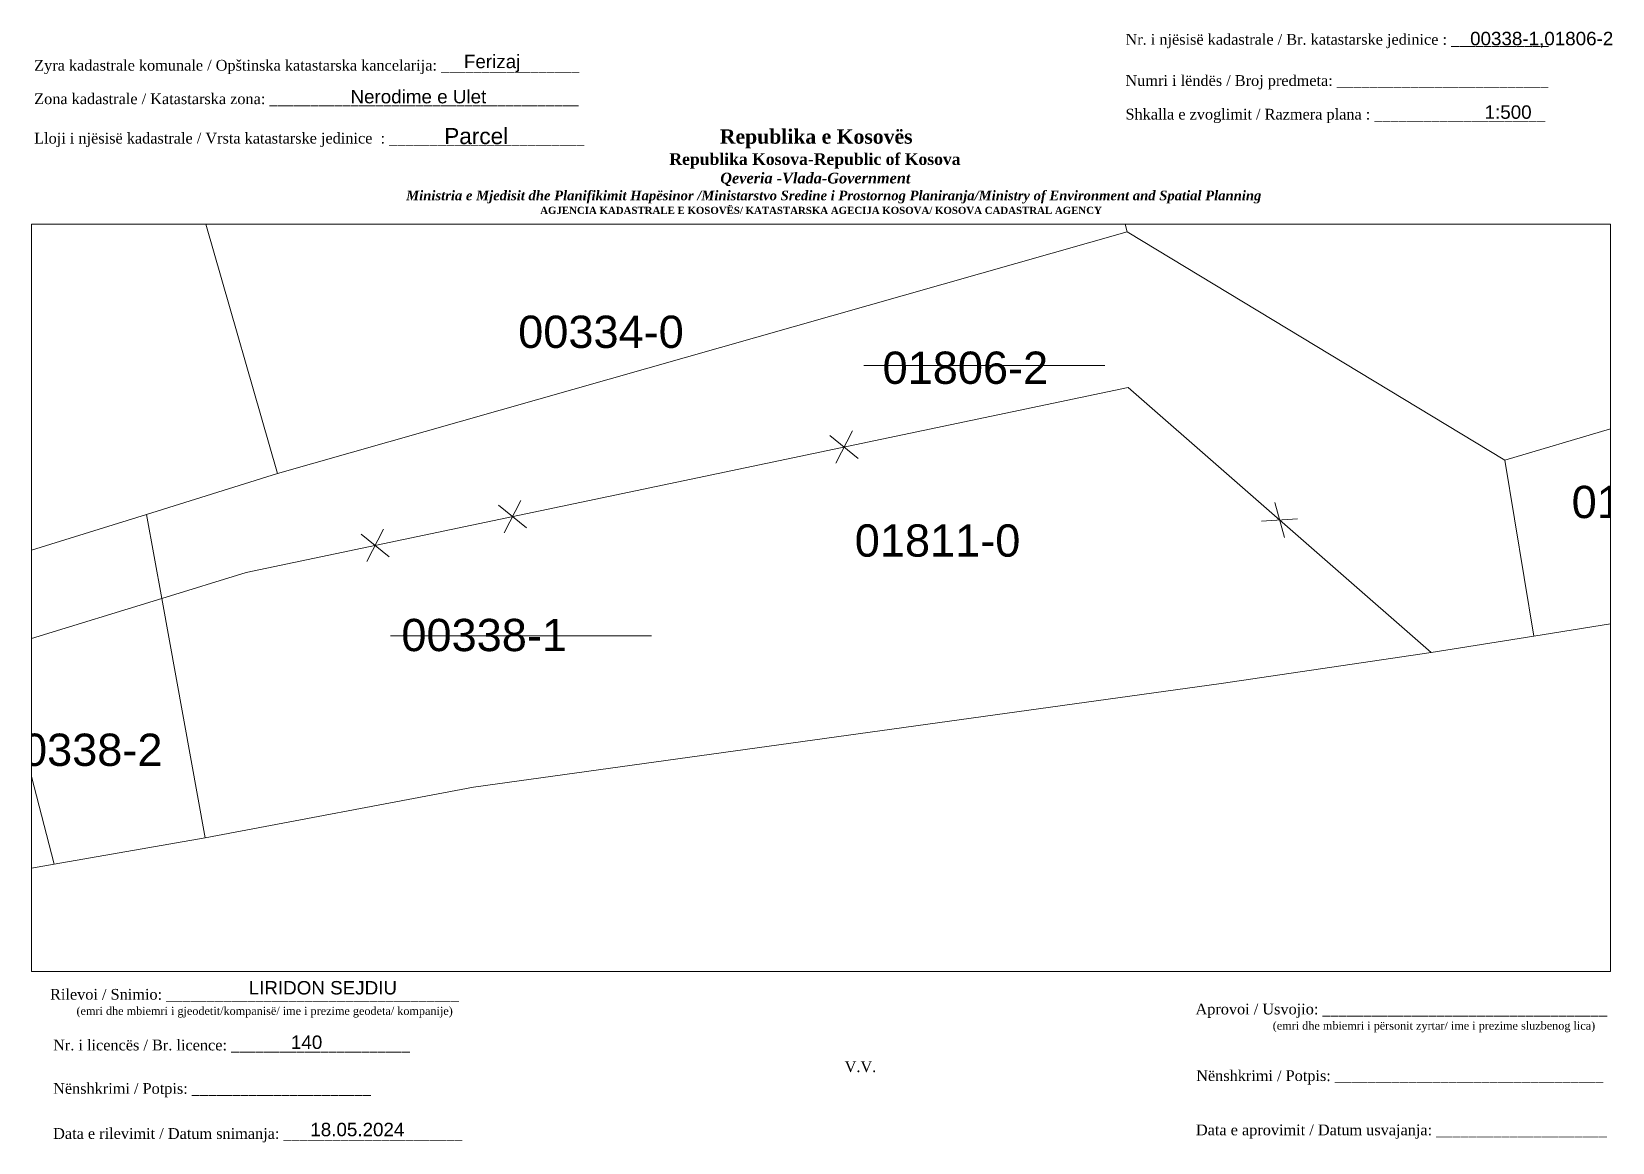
# Paper-space layout '343' of a CAD drawing. Header units: metres, sheet in millimetres. Extents: x 1 to 295, y 2 to 208.
# The model-space entities are those that its viewports show. They can reach past a viewport. Long polylines and large blocks are cut down to what shows.
import ezdxf

# ---------------------------------------------------------------- set-up
doc = ezdxf.new("R2010")
doc.units = ezdxf.units.M
doc.layers.get('0').update_dxf_attribs({"lineweight": 0})
for name, color, linetype, lineweight in [('Korniza e jashtme', 7, 'Continuous', 0), ('Nr Parceles Baze', 7, 'Continuous', 0), ('Nr-Kojshi', 251, 'Continuous', 0), ('Parc-Kojshi', 251, 'Continuous', 0), ('Parc-Re', 1, 'Continuous', 0), ('Parcela Baze', 7, 'Continuous', 0), ('sip', 1, 'Continuous', 0)]:
    doc.layers.add(name, color=color, linetype=linetype, lineweight=lineweight)
doc.styles.get("Standard").update_dxf_attribs({"font": 'arial.ttf'})

msp = doc.modelspace()

# ---------------------------------------------------------------- linework, layer by layer
at = {"layer": 'Parc-Kojshi', "flags": 128}
for points in [[(7508968.007, 4692387.501), (7508978.766, 4692349.512), (7508939.305, 4692338.284), (7508933.036, 4692360.074), (7508931.027, 4692383.743), (7508968.007, 4692387.501)], [(7508899.146, 4692375.724), (7508912.607, 4692381.133), (7508931.027, 4692383.743), (7508933.036, 4692360.074), (7508939.305, 4692338.284), (7508933.221, 4692336.385), (7508925.085, 4692333.845), (7508910.705, 4692330.176), (7508904.46, 4692354.559), (7508899.926, 4692372.264), (7508899.146, 4692375.724)], [(7508997.648, 4692330.729), (7508996.295, 4692338.902), (7509020.456, 4692346.07), (7509033.286, 4692350.25), (7509039.201, 4692354.093), (7509043.068, 4692356.605), (7509044.819, 4692353.909), (7509033.966, 4692346.65), (7509025.366, 4692344.432), (7509025.943, 4692342.143), (7509035.836, 4692344.64), (7509039.292, 4692346.811), (7509040.104, 4692344.541), (7509036.132, 4692342.023), (7509004.824, 4692331.867), (7508997.648, 4692330.729)], [(7508978.805, 4692342.282), (7508992.873, 4692329.968), (7508983.125, 4692328.523), (7508948.405, 4692323.715), (7508935.95, 4692321.35), (7508933.93, 4692332.48), (7508937.845, 4692333.684), (7508978.805, 4692342.282)], [(7508933.221, 4692336.385), (7508933.93, 4692332.48), (7508926.36, 4692330.15), (7508915.29, 4692326.73), (7508905.535, 4692323.196), (7508902.545, 4692332.766), (7508910.705, 4692330.176), (7508925.085, 4692333.845), (7508933.221, 4692336.385)], [(7508933.93, 4692332.48), (7508935.95, 4692321.35), (7508928.93, 4692320.14), (7508926.36, 4692330.15), (7508933.93, 4692332.48)], [(7508928.93, 4692320.14), (7508916.48, 4692317.85), (7508915.29, 4692326.73), (7508926.36, 4692330.15), (7508928.93, 4692320.14)]]:
    msp.add_lwpolyline(points, dxfattribs=at)
at = {"layer": 'Parc-Re', "flags": 128}
msp.add_lwpolyline([(7508933.93, 4692332.48), (7508933.221, 4692336.385), (7508939.305, 4692338.284), (7508978.766, 4692349.512), (7508996.295, 4692338.902), (7508997.648, 4692330.729), (7508992.873, 4692329.968), (7508983.125, 4692328.523), (7508948.405, 4692323.715), (7508935.95, 4692321.35)], close=True, dxfattribs=at)
at = {"layer": 'Parcela Baze', "flags": 128}
msp.add_lwpolyline([(7508996.295, 4692338.902), (7508997.648, 4692330.729), (7508992.873, 4692329.968), (7508978.805, 4692342.282), (7508937.845, 4692333.684), (7508933.93, 4692332.48), (7508933.221, 4692336.385), (7508939.305, 4692338.284), (7508978.766, 4692349.512), (7508996.295, 4692338.902)], dxfattribs=at)
at = {"layer": 'sip', "flags": 128}
for points in [[(7508966.534, 4692343.305), (7508977.717, 4692343.305)], [(7508964.961, 4692340.042), (7508966.267, 4692338.984)], [(7508965.229, 4692338.766), (7508965.999, 4692340.26)], [(7508949.834, 4692335.534), (7508950.605, 4692337.029)], [(7508949.566, 4692336.811), (7508950.873, 4692335.752)], [(7508986.067, 4692335.316), (7508985.611, 4692336.934)], [(7508943.458, 4692334.196), (7508944.228, 4692335.69)], [(7508985, 4692336.067), (7508986.678, 4692336.183)], [(7508943.19, 4692335.472), (7508944.496, 4692334.414)], [(7508944.55, 4692330.742), (7508956.674, 4692330.742)]]:
    msp.add_lwpolyline(points, dxfattribs=at)

# ---------------------------------------------------------------- texts
at = {"layer": 'Nr Parceles Baze'}
for s, p in [('01806-2', (7508967.403, 4692342.446)), ('00338-1', (7508945.058, 4692330.03))]:
    msp.add_text(s, height=1.5, dxfattribs=at).set_placement(p)
at = {"layer": 'Nr-Kojshi'}
for s, p in [('00334-0', (7508950.482, 4692344.116)), ('01806-3', (7508999.401, 4692336.211)), ('00338-2', (7508926.275, 4692324.699))]:
    msp.add_text(s, height=1.5, dxfattribs=at).set_placement(p)
at = {"layer": 'Parc-Re'}
msp.add_text('01811-0', height=1.5, dxfattribs=at).set_placement((7508966.111, 4692334.419))

psp = doc.layouts.new('343')

# ---------------------------------------------------------------- texts
for s, p in [('00338-1,01806-2 ', (268.18, 205.66)), ('Nerodime e Ulet', (60.21, 194.87)), ('LIRIDON SEJDIU ', (41.3, 29.28)), ('140', (49.15, 19.16)), ('18.05.2024', (52.75, 2.94))]:
    psp.add_text(s, height=2.5).set_placement(p)
for s, insert, char_height, width, attachment_point in [('{\\fTimes New Roman|b0|i0|c0|p18;Nr. i njësisë kadastrale / Br. katastarske jedinice : ____________}', (204.17, 207.76), 2, 79.9484, 1), ('{\\fTimes New Roman|b0|i0|c0|p18;Zyra kadastrale komunale / Opštinska katastarska kancelarija: _________________}', (1.46, 202.95), 2, 100.6873, 1), ('Ferizaj', (86.52, 202.28), 2.5, 9.9735, 5), ('{\\fTimes New Roman|b0|i0|c0|p18;Numri i lëndës / Broj predmeta: __________________________}', (204.17, 200.11), 2, 79.9484, 1), ('{\\fTimes New Roman|b0|i0|c0|p18;Zona kadastrale / Katastarska zona: ______________________________________}', (1.46, 196.72), 2, 100.6873, 1), ('{\\fTimes New Roman|b0|i0|c0|p18;Shkalla e zvoglimit / Razmera plana : _____________________}', (204.17, 193.86), 2, 79.9484, 1), ('1:500', (275.24, 193.23), 2.5, 10.1784, 5), ('{\\fTimes New Roman|b0|i0|c0|p18;Lloji i njësisë kadastrale / Vrsta katastarske jedinice  : ________________________}', (1.46, 189.4), 2, 100.6873, 1), ('\\pi77.297;{\\fBook Antiqua|b1|i0|c0|p18;\\H1.333x;Republika e Kosovës\\fTimes New Roman|b1|i0|c0|p18;\\P\\pi67.927;\\fBook Antiqua|b1|i0|c0|p18;\\H0.8125x;Republika Kosova-Republic of Kosova\\fTimes New Roman|b1|i0|c0|p18;\\P\\pi77.378;\\fBook Antiqua|b1|i1|c0|p18;\\H0.9233x;Qeveria -Vlada-Government \\P\\pi13.032,l6,t23.033;\\fTimes New Roman|b1|i1|c0|p18;\\H0.9x;Ministria e Mjedisit dhe Planifikimit Hapësinor /Ministarstvo Sredine i Prostornog Planiranja/Ministry of Environment and Spatial Planning\\P\\pi43.931,l0,tz;\\fBook Antiqua|b1|i0|c0|p18;\\H0.7406x;AGJENCIA KADASTRALE E KOSOVËS/ KATASTARSKA AGECIJA KOSOVA/ KOSOVA CADASTRAL AGENCY}', (51.52, 190.04), 2, 191.8237, 1), ('{\\fArial|b0|i0|c0|p34;Parcel}', (83.57, 188.77), 3, 11.2939, 5), ('{\\fTimes New Roman|b0|i0|c0|p18;Rilevoi / Snimio: ____________________________________\\P     \\H0.75x;(emri dhe mbiemri i gjeodetit/kompanisë/ ime i prezime geodeta/ kompanije)}', (42.38, 27.65), 2, 74.7958, 5), ('{\\fTimes New Roman|b0|i0|c0|p18; Aprovoi / Usvojio: ___________________________________\\P                    \\H0.75x;(emri dhe mbiemri i përsonit zyrtar/ ime i prezime sluzbenog lica)}', (216.42, 27.58), 2, 83.344, 1), ('{\\fTimes New Roman|b0|i0|c0|p18;Nr. i licencës / Br. licence: ______________________\\P                                }', (4.98, 20.89), 2, 83.344, 1), ('{\\fTimes New Roman|b0|i0|c0|p18;V.V.                                 }', (154.94, 15.84), 2, 5.7076, 5), ('{\\fTimes New Roman|b0|i0|c0|p18; Nënshkrimi / Potpis: _________________________________}', (216.55, 15.2), 2, 83.344, 1), ('{\\fTimes New Roman|b0|i0|c0|p18;Nënshkrimi / Potpis: ______________________\\P                                 }', (4.98, 12.82), 2, 83.344, 1), ('{\\fTimes New Roman|b0|i0|c0|p18;Data e rilevimit / Datum snimanja: ______________________\\P                                 }', (4.98, 4.45), 2, 83.344, 1), ('{\\fTimes New Roman|b0|i0|c0|p18; Data e aprovimit / Datum usvajanja: _____________________}', (216.5, 5.12), 2, 83.344, 1)]:
    psp.add_mtext(s, dxfattribs=dict(insert=insert, char_height=char_height, width=width, attachment_point=attachment_point))

# ---------------------------------------------------------------- viewports
at = {"layer": 'Korniza e jashtme', "view_target_point": (370776.427, 310629.57)}
psp.add_viewport(center=(147.61, 102.97), size=(293.26, 138.8501), view_center_point=(7138188.116, 4381702.933), view_height=34.71252, dxfattribs=at)

doc.saveas('drawing.dxf')
